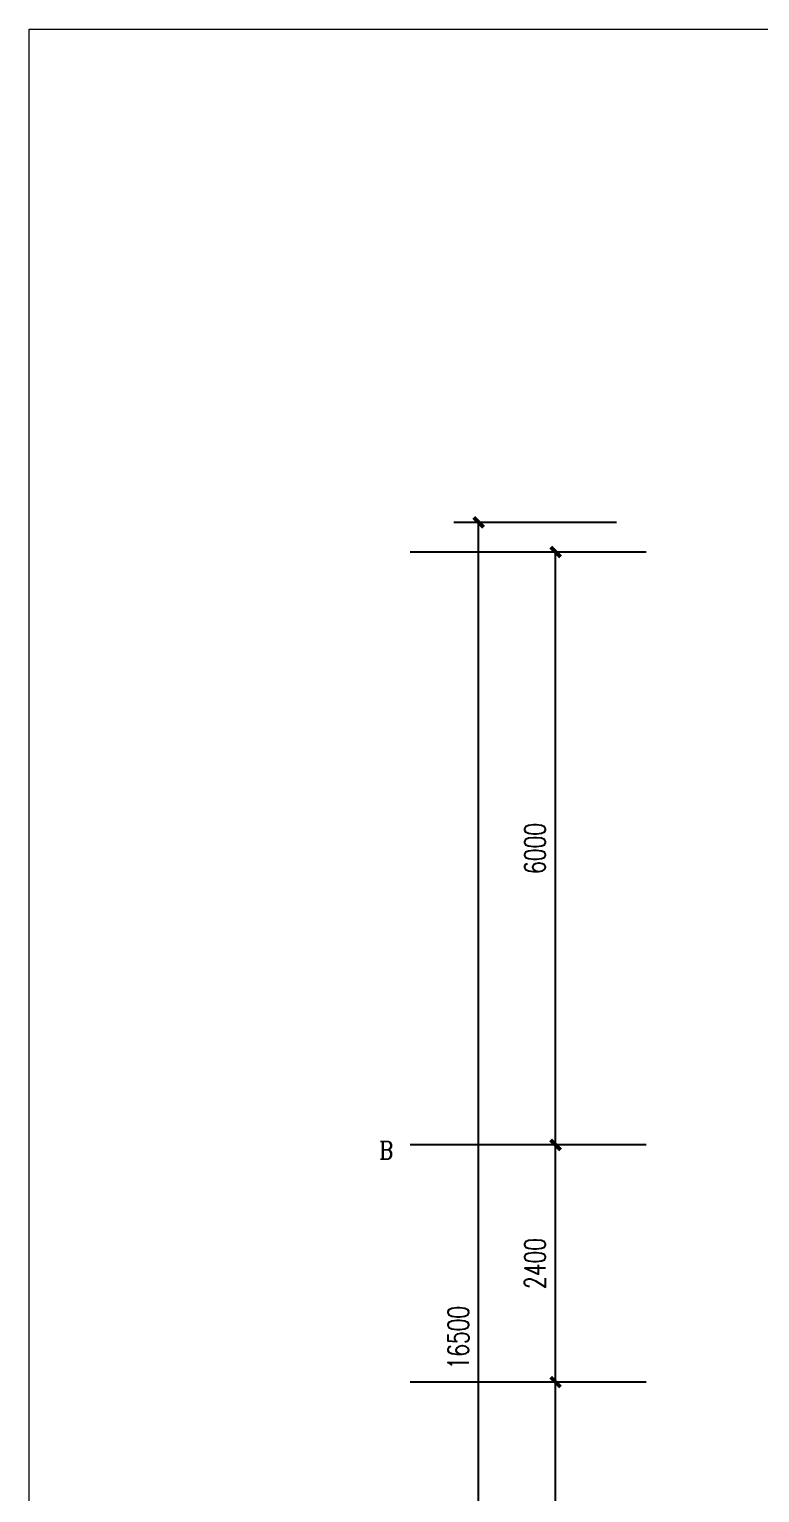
# Model space of a CAD drawing. Header units: millimetres. Extents: x 164760 to 3716174, y -1766400 to 11969.
# Drawn here: x 3475718 to 3483115, y -1639933 to -1625124 of the extents above; entities that cross this region are included whole.
import ezdxf
from ezdxf.enums import TextEntityAlignment as Align

# ---------------------------------------------------------------- set-up
doc = ezdxf.new("R2010")
doc.units = ezdxf.units.MM
doc.header["$LTSCALE"] = 1000
doc.layers.get('0').update_dxf_attribs({"color": 253, "linetype": 'CONTINUOUS'})
doc.layers.get('Defpoints').update_dxf_attribs({"color": 250, "linetype": 'CONTINUOUS', "lineweight": 0})
doc.layers.add('AXIS', color=253, linetype='CONTINUOUS')
doc.layers.add('AXIS_TEXT', color=253, linetype='CONTINUOUS')
doc.layers.add('RC-Text【天花文字】', color=253, linetype='CONTINUOUS', lineweight=0)
doc.styles.add('_TCH_AXIS', font='COMPLEX', dxfattribs={"bigfont": 'GBCBIG'})
doc.styles.add('_TCH_DIM_T3', font='SIMPLEX', dxfattribs={"width": 0.705882, "bigfont": 'GBCBIG'})
doc.dimstyles.new('_TCH_ARCH&&100', dxfattribs={"dimtxt": 212.5, "dimasz": 100, "dimexe": 250, "dimexo": 300, "dimgap": 100, "dimtad": 1, "dimdec": 0, "dimzin": 0, "dimdsep": 46, "dimtxsty": '_TCH_DIM_T3', "dimblk": 'ARCHTICK', "dimcen": 0.09, "dimclrt": 7, "dimazin": 2, "dimtfac": 1, "dimtdec": 0, "dimtix": 1, "dimtmove": 2, "dimatfit": 3, "dimtolj": 1, "dimtzin": 0, "dimarcsym": 0})

# ---------------------------------------------------------------- blocks, each defined once
blk = doc.blocks.new('_ArchTick')
at = {"color": 2, "linetype": 'ByBlock', "const_width": 0.4}
blk.add_lwpolyline([(-0.5, -0.5), (0.5, 0.5)], dxfattribs=at)
blk = doc.blocks.new('*D618')
at = {"layer": 'AXIS', "color": 0, "lineweight": -2, "transparency": 16777216}
for p, q in [((3479267, -1555362), (3477622, -1555362)), ((3477872, -1571862), (3477872, -1555362)), ((3479267, -1571862), (3477622, -1571862))]:
    blk.add_line(p, q, dxfattribs=at)
at = {"layer": 'Defpoints', "color": 0, "transparency": 16777216}
for p in [(3477872, -1555362), (3479567, -1555362), (3479567, -1571862)]:
    blk.add_point(p, dxfattribs=at)
at = {"layer": 'AXIS', "color": 0, "lineweight": -2, "transparency": 16777216, "xscale": 100, "yscale": 100, "zscale": 100}
for p, rotation in [((3477872, -1555362), 90), ((3477872, -1571862), 270)]:
    blk.add_blockref('_ArchTick', p, dxfattribs=dict(at, rotation=rotation))
at = {"layer": 'AXIS', "color": 7, "transparency": 16777216, "insert": (3477666, -1563612), "char_height": 212.5, "attachment_point": 5, "rotation": 90, "style": '_TCH_DIM_T3'}
blk.add_mtext('\\A1;16500', dxfattribs=at)
blk = doc.blocks.new('*D624')
at = {"layer": 'AXIS', "color": 0, "lineweight": -2, "transparency": 16777216}
for p, q in [((3479337, -1564062), (3478401, -1564062)), ((3478651, -1571562), (3478651, -1564062)), ((3479337, -1571562), (3478401, -1571562))]:
    blk.add_line(p, q, dxfattribs=at)
at = {"layer": 'Defpoints', "color": 0, "transparency": 16777216}
for p in [(3478651, -1564062), (3479637, -1564062), (3479637, -1571562)]:
    blk.add_point(p, dxfattribs=at)
at = {"layer": 'AXIS', "color": 0, "lineweight": -2, "transparency": 16777216, "xscale": 100, "yscale": 100, "zscale": 100}
for p, rotation in [((3478651, -1564062), 90), ((3478651, -1571562), 270)]:
    blk.add_blockref('_ArchTick', p, dxfattribs=dict(at, rotation=rotation))
at = {"layer": 'AXIS', "color": 7, "transparency": 16777216, "insert": (3478444, -1567812), "char_height": 212.5, "attachment_point": 5, "rotation": 90, "style": '_TCH_DIM_T3'}
blk.add_mtext('\\A1;7500', dxfattribs=at)
blk = doc.blocks.new('*D625')
at = {"layer": 'AXIS', "color": 0, "lineweight": -2, "transparency": 16777216}
for p, q in [((3479337, -1561662), (3478401, -1561662)), ((3478651, -1564062), (3478651, -1561662)), ((3479337, -1564062), (3478401, -1564062))]:
    blk.add_line(p, q, dxfattribs=at)
at = {"layer": 'Defpoints', "color": 0, "transparency": 16777216}
for p in [(3478651, -1561662), (3479637, -1561662), (3479637, -1564062)]:
    blk.add_point(p, dxfattribs=at)
at = {"layer": 'AXIS', "color": 0, "lineweight": -2, "transparency": 16777216, "xscale": 100, "yscale": 100, "zscale": 100}
for p, rotation in [((3478651, -1561662), 90), ((3478651, -1564062), 270)]:
    blk.add_blockref('_ArchTick', p, dxfattribs=dict(at, rotation=rotation))
at = {"layer": 'AXIS', "color": 7, "transparency": 16777216, "insert": (3478444, -1562862), "char_height": 212.5, "attachment_point": 5, "rotation": 90, "style": '_TCH_DIM_T3'}
blk.add_mtext('\\A1;2400', dxfattribs=at)
blk = doc.blocks.new('*D626')
at = {"layer": 'AXIS', "color": 0, "lineweight": -2, "transparency": 16777216}
for p, q in [((3479337, -1555662), (3478401, -1555662)), ((3478651, -1561662), (3478651, -1555662)), ((3479337, -1561662), (3478401, -1561662))]:
    blk.add_line(p, q, dxfattribs=at)
at = {"layer": 'Defpoints', "color": 0, "transparency": 16777216}
for p in [(3478651, -1555662), (3479637, -1555662), (3479637, -1561662)]:
    blk.add_point(p, dxfattribs=at)
at = {"layer": 'AXIS', "color": 0, "lineweight": -2, "transparency": 16777216, "xscale": 100, "yscale": 100, "zscale": 100}
for p, rotation in [((3478651, -1555662), 90), ((3478651, -1561662), 270)]:
    blk.add_blockref('_ArchTick', p, dxfattribs=dict(at, rotation=rotation))
at = {"layer": 'AXIS', "color": 7, "transparency": 16777216, "insert": (3478444, -1558662), "char_height": 212.5, "attachment_point": 5, "rotation": 90, "style": '_TCH_DIM_T3'}
blk.add_mtext('\\A1;6000', dxfattribs=at)
blk = doc.blocks.new('海龙_0926164331')
at = {"layer": 'AXIS'}
for p, q in [((-48683.1, -4023.1), (-51071.8, -4023.1)), ((-48683.1, -10023.1), (-51071.8, -10023.1)), ((-48683.1, -12423.1), (-51071.8, -12423.1))]:
    blk.add_line(p, q, dxfattribs=at)
at = {"layer": 'AXIS_TEXT', "color": 7, "style": '_TCH_AXIS'}
blk.add_text('B', height=177.8, dxfattribs=at).set_placement((-51385.9, -10165.3), (-51242, -10165.3), align=Align.FIT)
at = {"layer": 'AXIS'}
for p1, p2, distance, picture, middle in [((-48683.1, -20223.1), (-48683.1, -3723.1), 1695.5, '*D618', (-50584.8, -11973.1)), ((-48613.5, -10023.1), (-48613.5, -4023.1), 986.2, '*D626', (-49805.9, -7023.1)), ((-48613.5, -12423.1), (-48613.5, -10023.1), 986.2, '*D625', (-49805.9, -11223.1)), ((-48613.5, -19923.1), (-48613.5, -12423.1), 986.2, '*D624', (-49805.9, -16173.1))]:
    dim = blk.add_aligned_dim(p1=p1, p2=p2, distance=distance, dimstyle='_TCH_ARCH&&100', dxfattribs=at)
    dim.commit()
    dim.dimension.update_dxf_attribs({"geometry": picture, "text_midpoint": middle, "insert": (-3528250.3, 1551639)})

msp = doc.modelspace()

# ---------------------------------------------------------------- linework, layer by layer
at = {"layer": 'RC-Text【天花文字】', "color": 3}
msp.add_lwpolyline([(3475717.9, -1625124.3), (3594147.7, -1625124.3), (3594147.7, -1658925.5), (3475717.9, -1658925.5)], close=True, dxfattribs=at)

# ---------------------------------------------------------------- block references
at = {"layer": 'AXIS'}
msp.add_blockref('海龙_0926164331', (3530647.2, -1626391.1), dxfattribs=at)

doc.saveas('drawing.dxf')
